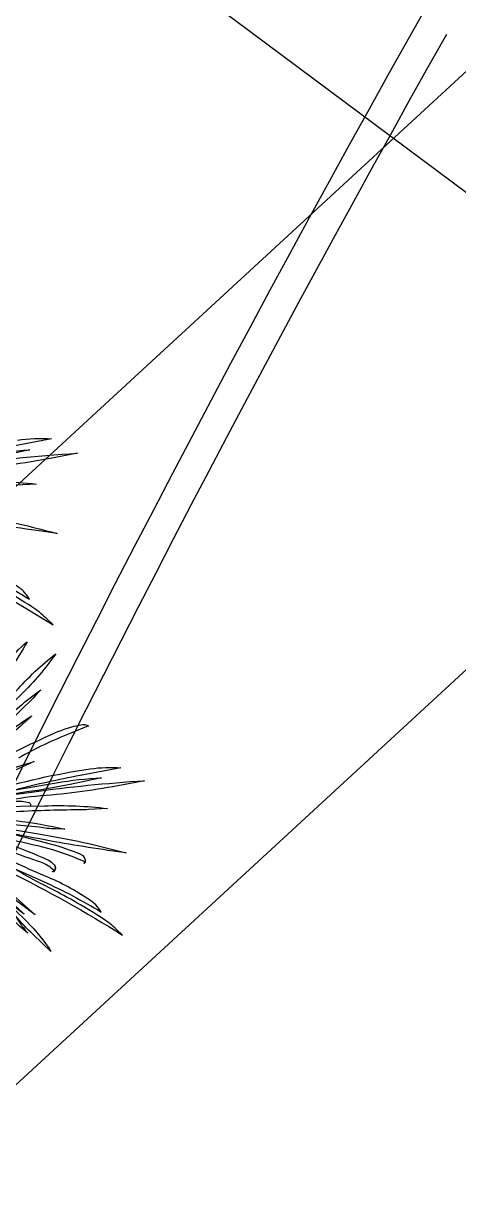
# Model space of a CAD drawing. Extents: x -678889171 to 586587, y -792238163 to 335485.
# Drawn here: x -678769517 to -678768817, y -791974397 to -791972509 of the extents above; entities that cross this region are included whole.
import ezdxf
from ezdxf.enums import TextEntityAlignment as Align

# ---------------------------------------------------------------- set-up
doc = ezdxf.new("R2010")
doc.units = 0
doc.header["$MEASUREMENT"] = 0
doc.layers.get('0').update_dxf_attribs({"color": 8})
for name, color, linetype in [('A-FLOR-PATT', 252, 'Continuous'), ('A-SITE-PATT', 252, 'Continuous'), ('A-WALL', 252, 'Continuous')]:
    doc.layers.add(name, color=color, linetype=linetype)
doc.layers.add('BASEMENT3 LAYOUT$0$HATCH2', color=252, linetype='Continuous', lineweight=15)
doc.styles.add('Ground floor Towers$0$$Bas01-Rname$0$EN-SC', font='swissc.ttf')
doc.styles.add('Ground floor Towers$0$$Bas01-Rname$0$EN-SCL', font='swisscl.ttf')
doc.styles.add('Ground floor Towers$0$04-Ground Floor$0$V2-lower ground$0$LEVEL  FOR LICENSE LOWER GR$0$$LG- LEVEL$0$AR-SR', font='sarb.shx')

# ---------------------------------------------------------------- blocks, each defined once
blk = doc.blocks.new('A$C61C61320')
at = {"layer": 'BASEMENT3 LAYOUT$0$HATCH2'}
h = blk.add_hatch(dxfattribs=at)
h.set_pattern_fill('JIS_WOOD', color=256, scale=1000, style=0)
h.set_pattern_definition([(45, (-845211.5632561638, -471074.8112416068), (-499.9999991609842, 499.9999991609843), [])])
edge = h.paths.add_edge_path()
edge.add_line((-87728.88771757309, -14436.92520058164), (11085.99286301623, -14077.61977391216))
edge.add_line((11085.9928630162, -14077.61977391216), (11086.00013759563, -61296.12011963065))
edge.add_line((11086.00013759569, -61296.12011963065), (-23868.16462742418, -60220.57708285929))
edge.add_line((-23868.16462742421, -60220.57708285929), (-23388.15647815715, -47455.2645226442))
edge.add_arc((-38984.06513334403, -44366.02445463254), 15898.9235792472, 348.7958745272753, 525.9866040010601)
edge.add_line((-54409.82303213701, -40516.12001080933), (-55179.78612954497, -49076.3717473704))
edge.add_line((-55179.78612954495, -49076.3717473704), (-87616.00626249687, -47227.09333388295))
edge.add_line((-87616.00626249681, -47227.09333388295), (-87728.88771757303, -14436.92520058164))
blk = doc.blocks.new('*U144')
for points in [[(-601.9552999926254, -407.5392640164418), (-608.6476135061475, -443.7001634925173, 0.03852189454557919), (-626.0137103126708, -606.9262652866464), (-616.0557377938512, -558.8888753284618, 0.01187297850034137), (-611.7518399167548, -535.3249542091062, -0.01129266759257653), (-579.9421881966064, -360.0157636138892, -0.004204443420747903), (-556.5061966893936, -250.3243822332106), (-559.660542966938, -376.1444142138889, 0.02584548759400685), (-556.219755821885, -505.3967133101933), (-553.3346581318747, -481.1247529534403, 0.03573955727317898), (-551.3407907504352, -438.6079349948459), (-545.2937705239037, -322.5617389516983, -0.01709612416627665), (-533.5542115717308, -186.7894814490855, 0.001515563132861062), (-523.2777447821227, -99.66447448113377, -3.027856435761702)], [(-524.548191857908, -110.6862474207728), (-496.8976481834052, -164.7880789308756, -0.06173936184494978), (-480.243865416187, -210.531608182845), (-426.1050844830806, -377.6652942698956, 0.02465965799125133), (-305.7887014358294, -694.8397063854891), (-318.6906333488751, -676.2854725535499, -0.04396305175348592), (-339.9057611004664, -639.2099355211167, -0.02825645714902428), (-398.3193004531549, -490.9726674808489, 0.01666187801848158), (-438.3124774258813, -382.1523840879681), (-413.4840569406169, -470.1641878177479, 0.03141377074932176), (-357.019510204811, -630.9292001683943), (-365.1883200313296, -623.211167746761, -0.08689584604177594), (-380.0517745279449, -603.265016834418, -0.05341538644266969), (-425.8505513215659, -481.7092256688093, 0.01066555904668236), (-473.7998200808161, -311.716461687668, -0.002916257188722376), (-505.2637063898201, -206.4410680550091, -1.57147192466684)], [(-721.4495132456741, -547.6862056622549, 0.05363733058987574), (-736.1432304021891, -626.1756604554166), (-700.4523486363814, -524.0126384181358, -0.01449396476120372)], [(-672.5482584089023, -465.3499993254763, 0.02913920142937851), (-703.0326476006285, -580.3177018584875), (-673.8628850353398, -502.0537942951096, 0.01779568639195303)], [(-639.1513804371116, -404.9202056594468, 0.01838996069318288), (-711.8821551550154, -691.676955331558), (-692.9846341580251, -638.0947093327168, 0.0277476341075397), (-632.67644727677, -431.1601545149451, -0.03324364356799392)], [(-536.1388814546026, -306.6702256919953), (-534.1161660102061, -444.7902471131683, 0.02638661225923847), (-518.7707448860256, -672.1068391155341), (-518.5065957035167, -624.3604897099767, 0.01296560535130185), (-522.6881078589922, -419.3874231173313, -0.01657238429338727), (-524.6353521084184, -271.7151882949211, 0.02193736706200117), (-527.8164199053081, -138.7052487448955, -4.567730621440846)], [(53.88740723610499, -479.1224268765809), (-198.0238841701448, -600.0835334264075, 0.07261215194213817), (-257.723901433279, -640.2838868971276, 0.03444222333112885), (-119.8537634730292, -575.7340910346275), (164.5351213341219, -437.6518383221837)], [(137.3577145024519, -450.8475634671549), (-139.0849312587397, -631.2199789557499, 0.04450212570286977), (-239.815810716691, -710.5435231034453, 0.04612956242629616), (-134.5081860710434, -645.4337593306418, -0.02067947770574198), (127.4987072250133, -464.4125146191936, 0.03123993482043641), (164.5351213341219, -437.6518383221837, -2.162976468735797)], [(122.4453133608095, -704.3031868446114), (116.4222311986359, -736.8479963730797, 0.03852189454557919), (100.7927440727635, -883.7514879877936), (109.7549193397044, -840.5178370254298, 0.01187297850034137), (113.6284274290865, -819.3103080180072, -0.01129266759257653), (142.2571139772244, -661.5320364823119, -0.004204443420747903), (163.3495063337159, -562.8097932397022), (160.510594683923, -676.0478220223131, 0.02584548759400685), (163.6073031144715, -792.3748912089859), (166.203891035484, -770.5301268879093, 0.03573955727317898), (167.9983716787774, -732.2649907251716), (173.4406898826546, -627.8234142863394, -0.01709612416627665), (184.0062929396136, -505.6283825339879, 0.001515563132861062), (193.2551130502598, -427.2158762628324, -3.027856435761702)], [(192.1117106820511, -437.1354719085093), (216.997199989104, -485.8271202676015, -0.06173936184494978), (231.9856044796015, -526.9962965943732), (280.7105073193943, -677.4166140727184, 0.02465965799125133), (388.9952520619245, -962.8735849767536), (377.3835133401826, -946.174774528009, -0.04396305175348592), (358.2898983637515, -912.8067911988192, -0.02825645714902428), (305.7177129463289, -779.3932499625762, 0.01666187801848158), (269.7238536708737, -681.4549949089842), (292.0694321076135, -760.6656182657853, 0.03141377074932176), (342.8875241698388, -905.3541293813678), (335.5355953259768, -898.4079002018962, -0.08689584604177594), (322.1584862790169, -880.4563643807896, -0.05341538644266969), (280.939587164763, -771.0561523317401, 0.01066555904668236), (237.7852452814313, -618.0626647487125, -0.002916257188722376), (209.4677476033303, -523.3148104793208, -1.57147192466684)], [(181.6800900450235, -613.5210523526066), (183.5005339449835, -737.8290716316633, 0.02638661225923847), (197.3114129567457, -942.4140044337937), (197.5491472210033, -899.4422899687897, 0.01296560535130185), (193.7857862810761, -714.9665300354127, -0.01657238429338727), (192.0332664565922, -582.0615186952409, 0.02193736706200117), (189.1703054393929, -462.3525731002201, -4.567730621440846)], [(192.1829308540891, -669.0093857350412), (202.2987185312868, -763.6110516816143, 0.03584400781161227), (215.5433887437594, -837.1546077214598, 0.3499613435675387), (233.795951557533, -850.9634517117747, 0.5098748938833441), (235.9308393437041, -847.8573020969661), (235.3597788247553, -848.7552597059339, -0.6653786018696773), (231.7271520610575, -848.1322084798949), (227.3202170621134, -830.6656359968283, -0.0415180776566715), (211.5807139143344, -735.6494685650641, -0.01232715569212973), (202.9308844926618, -582.7683498629167), (217.3668485775834, -664.993947298567, 0.02943366437797767), (241.0639587637106, -765.0093709183084, 0.109607507107866), (249.4074742078501, -779.9312518539218, 0.4026845882845044), (265.9089596003087, -781.2040115601658, 0.6525053293909594), (265.0825937242353, -778.2654218286307), (265.0825937242353, -778.2654218286307, -0.8641229560623634), (261.8994722323605, -780.2219428635444), (258.5014326714572, -774.5518400414576, -0.09184474727445266), (247.9040967452656, -746.1152279672888, 0.0117758390728134), (234.110264316163, -677.0388868523232, -0.02898207668468277), (215.2690698905735, -562.2590974177992, 0.0612301501282692), (190.1858512244744, -453.694303815445, -0.9707230979021293)], [(116.0922639890832, -471.643388630112), (-57.58036786681805, -605.35339109912, 0.0358611015668688), (-151.141979170412, -688.7142674540473, 0.02398642876561312), (17.116183795506, -557.3160808612674, 0.01409989286471139), (83.97265661097299, -496.3721713746154, -3.554890906600417)], [(-39.74951128239081, -625.9117083453721, 0.03021651289582162), (-87.34212765126904, -676.674571045508, 0.02580491906218947), (-0.3817399168856355, -599.1109575821929)], [(58.04830693846998, -575.1466931961286, 0.02667635163108803), (-56.00631264998265, -735.7855695769749, 0.05375782402022359), (-84.12530637675627, -793.0202395999977, 0.1715217674474061), (-84.30298421903899, -811.7070299550132), (-61.35985749647989, -772.75018495926, -0.03188235065640983), (14.85436453234615, -660.3835117224653, 0.004539630947943205)], [(46.15464396515563, -640.9954093000151, 0.03675085227442589), (17.34303447236562, -698.2687682157148), (50.84206081253615, -646.4306744069081, -0.006375184406552032)], [(103.3225880662922, -602.0360807091538, 0.0385858170823129), (14.90052143305911, -830.4354343258428, 0.05363733058987574), (1.676175992199205, -901.0759436396884), (33.79796958142651, -809.1292238061351, -0.01449396476120372), (89.12724305188567, -664.3707304995196), (58.91165078615995, -756.332848622741, 0.02913920142937851), (31.47570051360344, -859.803780902449), (57.72848682236327, -789.366264095409, 0.01779568639195303), (90.34554920147457, -691.3267335524297, -0.02155724902311953), (102.7081243253688, -655.0799323472884), (88.96884096076792, -701.946034323314, 0.01838996069318288), (23.51114371465337, -960.027109028214), (40.51891261194942, -911.8030876292569, 0.0277476341075397), (94.79628080507791, -725.5619882932615, -0.03324364356799392), (123.2316853314023, -631.8361864974968)], [(115.8680861347948, -666.448892503714, 0.08058211483147076), (114.2411865117519, -699.7599739094321, 0.3897190652625812), (119.3450644861496, -704.196447445981), (122.4453133608095, -704.3031868446114), (130.6902208806514, -659.0955192995707, -0.02925428327023667)], [(371.986696399259, -752.8915792413891), (311.7691186612119, -661.5115606204263, -0.03882607406344761), (225.7622815714003, -505.9490211668281, -2.886994056464254)], [(371.986696399259, -752.8915792413891), (320.399934586856, -656.0995861165402, 0.01052973548564864), (284.4357101396945, -591.9140508698501), (340.5722048626467, -677.8537268116916, 0.0074236610251982), (374.2402546262074, -727.7619568397431), (341.9082635601208, -669.046346649443), (391.4051143390734, -737.0289676699367, 0.05690302740584957), (451.5534567260311, -802.505751608679), (418.1698226376884, -755.1119684587493, 0.02079515967180293), (382.2859793841435, -708.4198837132799), (398.267019495388, -722.7415073068487, -0.03808613306946107), (417.2396037349699, -742.5451427863381), (403.3947626854697, -721.2049898001615, 0.0381791217975951), (372.9520574877442, -681.3113879207567), (387.0330592707887, -692.4598600226063, 0.3479434948651662), (392.1845365490644, -692.4598600226063, -0.1146286786107332), (402.0876831785336, -687.7804356935185, 0.3752625584919447), (404.0420083161061, -685.1535647435039, 0.1976004993040994), (397.541228456952, -672.3095698570696, 0.7723662373033024), (396.5628857401516, -672.9835623783229, -0.175661334230673), (396.5628857401516, -685.9516818291477, -0.1401224314172371), (391.5594591163735, -692.8689822438655, -36.00083391792556)]]:
    blk.add_lwpolyline(points, format="xyb")
blk.add_arc((256.8219879568987, -772.2654983512903), 11.2688911610916, 257.8926445439996, 314.7585067326123)
blk = doc.blocks.new('GR')
at = {"layer": 'A-FLOR-PATT'}
blk.add_line((49525, 196905), (-15202.90004794695, 241219.0248279215), dxfattribs=at)
for centre, radius, start, end in [((632160.654919429, 163506.251165366), 613595.8226879981, 171.0737824436527, 189.9862451256833), ((632160.654919429, 163506.251165366), 605195.8226879981, 171.0737824436527, 190.1263033448895), ((50815.89882102846, 200456.6392598988), 27278.5326697717, 152.163751733806, 161.1181029856222), ((50815.89882102846, 200456.6392598988), 27228.53266977175, 152.9353163456201, 161.2233158017993)]:
    blk.add_arc(centre, radius, start, end, dxfattribs=at)
at = {"layer": 'A-FLOR-PATT', "xscale": -0.6870956737639435, "yscale": 0.6870956737639435, "zscale": 0.6870956737639426, "rotation": 83.82570816921887}
blk.add_blockref('*U144', (25478.32252380624, 211712.9793766589), dxfattribs=at)
at = {"layer": 'A-FLOR-PATT', "style": 'Ground floor Towers$0$04-Ground Floor$0$V2-lower ground$0$LEVEL  FOR LICENSE LOWER GR$0$$LG- LEVEL$0$AR-SR', "flags": 12}
for tag, p in [('L', (30296.07288644527, 72859.53473235783)), ('P', (30237.50458115668, 72203.99769414036))]:
    blk.add_attdef(tag, text='', height=500, dxfattribs=at).set_placement(p, align=Align.RIGHT)
at = {"layer": 'A-FLOR-PATT'}
for tag, p, height, style in [('N', (85492.25876324323, 56633.4995742733), 250, 'Ground floor Towers$0$$Bas01-Rname$0$EN-SC'), ('N', (89389.48149106537, 56633.4995742733), 250, 'Ground floor Towers$0$$Bas01-Rname$0$EN-SC'), ('N', (94597.61363499537, 56633.4995742733), 250, 'Ground floor Towers$0$$Bas01-Rname$0$EN-SC'), ('AN', (85922.66280553787, 56313.08159666645), 200, 'Ground floor Towers$0$$Bas01-Rname$0$EN-SCL'), ('AN', (89819.88553336001, 56313.08159666645), 200, 'Ground floor Towers$0$$Bas01-Rname$0$EN-SCL'), ('AN', (95028.01767729002, 56313.08159666645), 200, 'Ground floor Towers$0$$Bas01-Rname$0$EN-SCL'), ('SN', (85299.47460008037, 56025.08594095582), 200, 'Ground floor Towers$0$$Bas01-Rname$0$EN-SCL'), ('SN', (89196.69732790251, 56025.08594095582), 200, 'Ground floor Towers$0$$Bas01-Rname$0$EN-SCL'), ('SN', (94404.82947183252, 56025.08594095582), 200, 'Ground floor Towers$0$$Bas01-Rname$0$EN-SCL'), ('F', (85927.04975899268, 56008.67972904726), 200, 'Ground floor Towers$0$$Bas01-Rname$0$EN-SCL'), ('F', (89824.27248681482, 56008.67972904726), 200, 'Ground floor Towers$0$$Bas01-Rname$0$EN-SCL'), ('F', (95032.40463074483, 56008.67972904726), 200, 'Ground floor Towers$0$$Bas01-Rname$0$EN-SCL')]:
    blk.add_attdef(tag, p, '', height=height, dxfattribs=dict(at, style=style))
at = {"layer": 'A-FLOR-PATT', "style": 'Ground floor Towers$0$$Bas01-Rname$0$EN-SCL', "width": 0.8}
for p in [(85305.16036184286, 56295.1433535593), (89202.383089665, 56295.1433535593), (94410.51523359501, 56295.1433535593)]:
    blk.add_attdef('FN', p, '', height=250, dxfattribs=at)

msp = doc.modelspace()

# ---------------------------------------------------------------- block references
at = {"layer": 'A-SITE-PATT', "rotation": 357.6731745000001}
msp.add_blockref('A$C61C61320', (-678706236.4347705, -791940527.995869, -212772), dxfattribs=at)

# ---------------------------------------------------------------- next in the draw order: block references
at = {"layer": 'A-WALL', "rotation": 357.6731745000001}
msp.add_blockref('GR', (-678804025.0995113, -792184118.4910543, -212772), dxfattribs=at)

doc.saveas('drawing.dxf')
